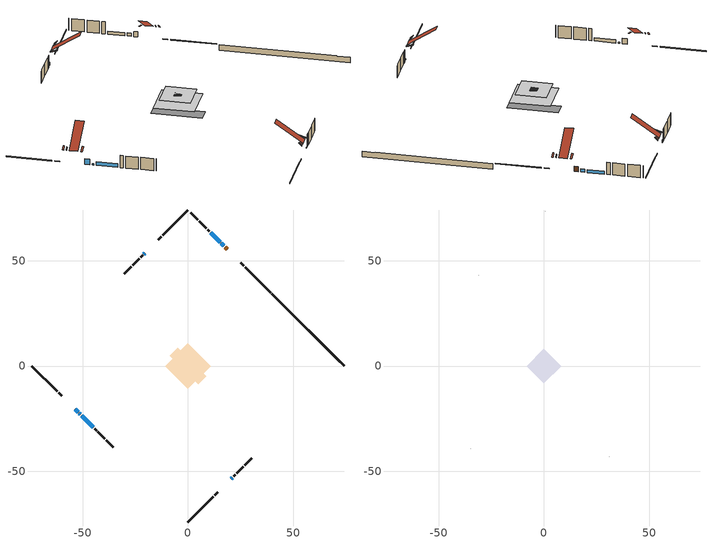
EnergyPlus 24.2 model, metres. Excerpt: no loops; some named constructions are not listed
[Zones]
conditioned space
 floor outside (Floor1 construction): -3.42,0 0,3.42 3.42,0 0,-3.42 z0.51
 floor adiabatic (AdiabaticFloorConstruction): -10.71,0 0,10.71 10.71,0 0,-10.71 z2.95
 floor foundation (Slab1 construction): -8.55,4.89 -4.89,8.55 8.55,-4.89 4.89,-8.55 z-1.82
 wall outside (RimJoist1 construction): 0,-74.12 12.02,-62.1 / -74.12,0 -62.1,-12.02 / 0,74.12 -12.02,62.1 / 39.24,34.88 27.22,46.89 z0.51:0.81
 wall outside (RimJoist3 construction): 12.67,-61.44 14.08,-60.04 / -61.44,-12.67 -60.04,-14.08 / -12.67,61.44 -14.08,60.04 / 26.57,47.55 25.16,48.95 z0.51:0.81
 wall outside (AdiabaticWallConstruction 1): 18.63,55.49 17.61,56.51 z0.51:2.54
 wall outside (AdiabaticWallConstruction): 16.95,57.17 15.87,58.24 / 15.21,58.9 10.77,63.34 / -20.61,53.51 -20.93,53.18 z0.51:1.73; -53.51,-20.61 -52.21,-21.9 z0.51:2.64; -51.56,-22.56 -51.2,-22.91 / 20.61,-53.51 20.96,-53.15 z0.51:1.01; -50.55,-23.57 -44.93,-29.18 z0.51:1.86
 wall outside (Wall1 construction): 21.62,-52.5 22.46,-51.66 / -44.28,-29.84 -43.44,-30.68 / -21.59,52.53 -22.43,51.69 / 10.12,64 9.28,64.84 z0.51:5.39
 wall outside (Wall2 construction): 23.11,-51 26.33,-47.78 / -42.78,-31.33 -39.56,-34.55 / -23.08,51.03 -26.3,47.81 / 8.62,65.49 5.41,68.71 z0.51:5.39
 wall outside (Wall3 construction): 26.99,-47.13 30.38,-43.74 / -38.91,-35.21 -35.52,-38.6 / -26.96,47.16 -30.35,43.77 / 4.75,69.37 1.36,72.76 z0.51:5.39
 wall foundation (FoundationWall1 construction): 39.9,34.22,-1.82 39.9,34.22,0.51 70.69,3.42,0.51 70.69,3.42,0.41 74.12,0,0.41 74.12,0,-1.82
 window (WindowConstruction 3): 16.95,57.17 15.87,58.24 z0.51:1.73
 window (WindowConstruction 1): -53.51,-20.61 -52.21,-21.9 z0.51:2.64
 window (WindowConstruction 2): 15.21,58.9 10.77,63.34 z0.51:1.73
 window (WindowConstruction 5): -51.56,-22.56 -51.2,-22.91 z0.51:1.01
 window (WindowConstruction 6): 20.61,-53.51 20.96,-53.15 z0.51:1.01
 window (WindowConstruction 4): -20.61,53.51 -20.93,53.18 z0.51:1.73
 window (WindowConstruction): -50.55,-23.57 -44.93,-29.18 z0.51:1.86
 door (Door): 18.63,55.49 17.61,56.51 z0.51:2.54
 ceiling adiabatic (AdiabaticFloorConstruction): 0,-10.71 10.71,0 0,10.71 -10.71,0 z2.95
 roof outside (Roof2 construction): 15.91,-58.21,5.39 15.26,-57.56,6.3 15.03,-57.79,6.3 15.68,-58.43,5.39; -58.21,-15.91,5.39 -57.56,-15.26,6.3 -57.79,-15.03,6.3 -58.43,-15.68,5.39; -15.91,58.21,5.39 -15.26,57.56,6.3 -15.03,57.79,6.3 -15.68,58.43,5.39; 23.33,50.78,5.39 22.68,50.14,6.3 22.91,49.91,6.3 23.56,50.56,5.39
attic - vented
 floor to conditioned space (Floor2 construction Reversed): -0.98,0 0,0.98 0.98,0 0,-0.98 z5.39
 floor to conditioned space (Floor3 construction Reversed): -8.18,0 0,8.18 8.18,0 0,-8.18 z5.39
 floor to conditioned space (Floor4 construction Reversed): -1.9,0 0,1.9 1.9,0 0,-1.9 z5.39
 wall outside (Wall4 construction): 31.03,-43.08 31.08,-43.03 / -34.86,-39.25 -34.82,-39.3 / -31,43.11 -31.05,43.06 / 0.7,73.41 0.66,73.46 z0.51:5.39
 roof outside (Roof1 construction): 15.02,-59.09,5.39 14.2,-58.27,6.55 13.91,-58.56,6.55 14.73,-59.38,5.39; -59.09,-15.02,5.39 -58.27,-14.2,6.55 -58.56,-13.91,6.55 -59.38,-14.73,5.39; -15.02,59.09,5.39 -14.2,58.27,6.55 -13.91,58.56,6.55 -14.73,59.38,5.39; 24.22,49.9,5.39 23.39,49.08,6.55 23.68,48.79,6.55 24.51,49.61,5.39
 roof outside (Roof3 construction): 18.81,-55.31,5.39 11.34,-47.84,12.42 9.1,-50.09,12.42 16.57,-57.55,5.39; -55.31,-18.81,5.39 -47.84,-11.34,12.42 -50.09,-9.1,12.42 -57.55,-16.57,5.39; -18.81,55.31,5.39 -11.34,47.84,12.42 -9.1,50.09,12.42 -16.57,57.55,5.39; 20.43,53.68,5.39 12.97,46.22,12.42 15.21,43.98,12.42 22.67,51.44,5.39
 roof outside (Roof4 construction): 19.95,-54.16,5.39 18.1,-52.31,6.26 17.62,-52.8,6.26 19.47,-54.65,5.39; -54.16,-19.95,5.39 -52.31,-18.1,6.26 -52.8,-17.62,6.26 -54.65,-19.47,5.39; -19.95,54.16,5.39 -18.1,52.31,6.26 -17.62,52.8,6.26 -19.47,54.65,5.39; 19.29,54.83,5.39 17.44,52.98,6.26 17.92,52.49,6.26 19.77,54.34,5.39
[Material] Roughness=Rough; Thermal Absorptance=0.9
Name | Thickness {m} | Conductivity {W/m-K} | Density {kg/m3} | Specific Heat {J/kg-K} | Solar Absorptance | Visible Absorptance
ceiling loosefill ins | 0.0846667 | 0.0480833 | 16.02 | 1046.75 | 0.7 | 0.7
ceiling loosefill ins 1 | 0.169333 | 0.0480833 | 16.02 | 1046.75 | 0.7 | 0.7
ceiling stud and cavity | 0.1397 | 0.107649 | 65.682 | 1177.47 | 0.7 | 0.7
ceiling stud and cavity 1 | 0.1397 | 0.131789 | 65.682 | 1177.47 | 0.7 | 0.7
ceiling stud and cavity 2 | 0.1397 | 0.104528 | 65.682 | 1177.47 | 0.7 | 0.7
gypsum board | 0.0127 | 0.160291 | 801 | 837.4 | 0.6 | 0.6
[Construction]
Floor2 construction: ceiling loosefill ins, ceiling stud and cavity, gypsum board
Floor3 construction: ceiling loosefill ins 1, ceiling stud and cavity 1, gypsum board
Floor4 construction: ceiling loosefill ins, ceiling stud and cavity 2, gypsum board
[EnergyManagementSystem:Program]
infil_program: Set p_m = 0.14; Set p_s = 0.22; Set s_m = 270; Set s_s = 370; Set z_m = 9.99744; Set z_s = 5.1779284262787995; Set f_t = (((s_m/z_m)^p_m)*((z_s/s_s)^p_s)); Set Tdiff = tin_s-tout_s; Set dT = @Abs Tdiff; Set c = 0.073; Set Cs = 0.0998; Set Cw = 0.1513; Set n = 0.65; Set sft = (f_t*0.54); Set temp1 = ((c*Cw)*((sft*site_vw_s)^(2*n)))^2; Set Qinf = (((c*Cs*(dT^n))^2)+temp1)^0.5; Set Qinf = (@Max Qinf 0); Set mech_vent_house_fan_sensible_load_act = 0.0; Set mech_vent_house_fan_latent_load_act = 0.0; Set OASupInPb = out_pb_s; Set OASupInTemp = tout_s; Set OASupInW = out_wt_s; Set OASupRho = (@RhoAirFnPbTdbW OASupInPb OASupInTemp OASupInW); Set OASupCp = (@CpAirFnW OASupInW); Set OASupInEnth = (@HFnTdbW OASupInTemp OASupInW); Set ZoneTemp = tin_s; Set ZoneW = win_s; Set ZoneCp = (@CpAirFnW ZoneW); Set ZoneAirEnth = (@HFnTdbW ZoneTemp ZoneW); Set mech_vent_house_fan_cfis_act = 0.0; Set QWHV_cfis_sup = 0.0; Set QWHV_cfis_suppl_sup = 0.0; Set QWHV_cfis_suppl_exh = 0.0; Set Qrange = 0; Set Qbath = 0; Set Qdryer = 0; Set Qdryer = Qdryer + 0.0001 * clothes_dryer_exhaust_0_sch_s; Set QWHV_sup = 0.0; Set QWHV_exh = 0.0094; Set Qsupply = QWHV_sup + QWHV_cfis_sup + QWHV_cfis_suppl_sup; Set Qexhaust = Qrange + Qbath + Qdryer + QWHV_exh + QWHV_cfis_suppl_exh; Set Qfan = (@Max Qexhaust Qsupply); Set Qducts = 0; If Qducts < 0; Set Qsupply = Qsupply - Qducts; Else; Set Qexhaust = Qexhaust + Qducts; EndIf; Set Qfan_with_ducts = (@Max Qexhaust Qsupply); Set Qimb = (@Abs (Qsupply - Qexhaust)); If Qinf + Qimb > 0; Set Qtot = Qfan_with_ducts + (Qinf^2) / (Qinf + Qimb); Else; Set Qtot = Qfan_with_ducts; EndIf; Set Qinf_adj = Qtot - Qfan; Set infil_flow_act = Qinf_adj; Set infil_program_Qinf = Qinf_adj; Set infil_program_Qfan = Qfan; Set Qload = Qfan; Set Effectiveness_Sens = 0.0; Set Effectiveness_Lat = 0.0; Set Fan_MFR = Qload * OASupRho; Set ZoneInEnth = OASupInEnth; Set ZoneInTemp = OASupInTemp; Set FanTotalToCond = Fan_MFR * (ZoneInEnth - ZoneAirEnth); Set FanSensToCond = Fan_MFR * ZoneCp * (ZoneInTemp - ZoneTemp); Set FanLatToCond = FanTotalToCond - FanSensToCond; Set mech_vent_house_fan_sensible_load_act = mech_vent_house_fan_sensible_load_act + FanSensToCond; Set mech_vent_house_fan_latent_load_act = mech_vent_house_fan_latent_load_act + FanLatToCond
natural_vent_program: Set Tin = tin_s; Set Tout = tout_s; Set Wout = out_wt_s; Set Pbar = out_pb_s; Set Phiout = (@RhFnTdbWPb Tout Wout Pbar); Set MaxHR = 0.0115; Set Tnvsp = (htg_sp_s + clg_sp_s) / 2; Set NVavail = natural_vent_s; Set ClgSsnAvail = cool_season; Set Qnv = 0; Set Qwhf = 0; Set whole_house_fan_mix_act = 0; Set whole_house_fan_act = 0; If ((Wout < MaxHR) && (Tin > Tout) && (Tin > Tnvsp) && (ClgSsnAvail > 0)); Set WHF_Flow = 0; Set Adj = (Tin-Tnvsp)/(Tin-Tout); Set Adj = (@Min Adj 1); Set Adj = (@Max Adj 0); If (WHF_Flow > 0); Set Qwhf = WHF_Flow*Adj; Set whole_house_fan_mix_act = WHF_Flow*Adj; Set WHF_W = 0; Set whole_house_fan_act = WHF_W*Adj; ElseIf (NVavail > 0); Set NVArea = 0.0; Set Cs = 0.00019044702661156002; Set Cw = 3.2306002599991517e-05; Set Tdiff = Tin-Tout; Set dT = (@Abs Tdiff); Set Vwind = site_vw_s; Set SGNV = NVArea*Adj*((((Cs*dT)+(Cw*(Vwind^2)))^0.5)/1000); Set MaxNV = 4.554445423219969; Set Qnv = (@Min SGNV MaxNV); EndIf; EndIf; Set natural_vent_flow_act = Qnv; Set whole_house_fan_flow_act = Qwhf; Set natural_vent_program_Qnv = Qnv; Set natural_vent_program_Qwhf = Qwhf
total_airflows_program: Set total_infil_flow_rate = 0; Set total_mechvent_flow_rate = 0; Set total_natvent_flow_rate = 0; Set total_whf_flow_rate = 0; Set total_infil_flow_rate = total_infil_flow_rate + (infil_program_Qinf * 1); Set total_mechvent_flow_rate = total_mechvent_flow_rate + (infil_program_Qfan * 1); Set total_natvent_flow_rate = total_natvent_flow_rate + (natural_vent_program_Qnv * 1); Set total_whf_flow_rate = total_whf_flow_rate + (natural_vent_program_Qwhf * 1)
total_loads_program: Set loads_htg_tot = 0; Set loads_clg_tot = 0; If htg_load_cond > 0; Set loads_htg_tot = loads_htg_tot + (htg_load_cond - clg_load_cond) * 1.0; EndIf; Set loads_htg_tot = (@Max loads_htg_tot 0); If clg_load_cond > 0; Set loads_clg_tot = loads_clg_tot + (clg_load_cond - htg_load_cond) * 1.0; EndIf; Set loads_clg_tot = (@Max loads_clg_tot 0)
unit_heater_supply_fan_disaggregate_program: Set unit_heater_supply_fan_primary_htg = 0; If unit_heater_htg_coil_s > 0; Set unit_heater_supply_fan_primary_htg = unit_heater_supply_fan_s; EndIf
unmet_hours_program: Set htg_unmet_hours = 0; Set clg_unmet_hours = 0; Set unit_htg_unmet_hours = 0; If ((DayOfYear >= 1) && (DayOfYear <= 365)); Set unit_htg_unmet_hours = unit_htg_unmet_hours + conditioned_space_htg_unmet_s; If unit_htg_unmet_hours > htg_unmet_hours; Set htg_unmet_hours = unit_htg_unmet_hours; EndIf; EndIf; Set unit_clg_unmet_hours = 0; If ((DayOfYear >= 1) && (DayOfYear <= 365)); Set unit_clg_unmet_hours = unit_clg_unmet_hours + conditioned_space_clg_unmet_s; If unit_clg_unmet_hours > clg_unmet_hours; Set clg_unmet_hours = unit_clg_unmet_hours; EndIf; EndIf
water_heater_EC_adj: If WarmupFlag == 0; Set dhw_e_cons = water_heater_energy + water_heater_on_cycle_parasitic + water_heater_off_cycle_parasitic; Set water_heater_ec_adj_act = 0.0 * dhw_e_cons / 1; EndIf
[EnergyManagementSystem:ProgramCallingManager]
air_source_heat_pump_supply_fan_disaggregate_program_calling_manager: EndOfSystemTimestepBeforeHVACReporting; air_source_heat_pump_supply_fan_disaggregate_program
component_loads_program_calling_manager: EndOfZoneTimestepAfterZoneReporting; component_loads_program
fridge_schedule_program_calling_manager: BeginZoneTimestepAfterInitHeatBalance; fridge_schedule_program
infil_program_calling_manager: BeginZoneTimestepAfterInitHeatBalance; infil_program
natural_vent_program_calling_manager: BeginZoneTimestepAfterInitHeatBalance; natural_vent_program
total_airflows_program_calling_manager: EndOfZoneTimestepAfterZoneReporting; total_airflows_program
total_loads_program_calling_manager: EndOfZoneTimestepAfterZoneReporting; total_loads_program
unit_heater_supply_fan_disaggregate_program_calling_manager: EndOfSystemTimestepBeforeHVACReporting; unit_heater_supply_fan_disaggregate_program
unmet_hours_program_calling_manager: EndOfZoneTimestepBeforeZoneReporting; unmet_hours_program
water_heater_EC_adj_ProgramManager: EndOfSystemTimestepBeforeHVACReporting; water_heater_EC_adj
[EnergyManagementSystem:OutputVariable] Type of Data in Variable=Summed
Name | EMS Variable | Update Frequency | EMS Program or Subroutine | Units
air source heat pump supply fan disaggregate clg | air_source_heat_pump_supply_fan_clg | SystemTimestep | air_source_heat_pump_supply_fan_disaggregate_program | J
air source heat pump supply fan disaggregate htg backup | air_source_heat_pump_supply_fan_backup_htg | SystemTimestep | air_source_heat_pump_supply_fan_disaggregate_program | J
air source heat pump supply fan disaggregate htg primary | air_source_heat_pump_supply_fan_primary_htg | SystemTimestep | air_source_heat_pump_supply_fan_disaggregate_program | J
unit heater supply fan disaggregate htg primary | unit_heater_supply_fan_primary_htg | SystemTimestep | unit_heater_supply_fan_disaggregate_program | J
loads_htg_tot_peakload_outvar; loads_htg_tot_annual_outvar; Energy Management System Output Variable 1; Energy Management System Output Variable 45 | loads_htg_tot | ZoneTimestep | total_loads_program | J
loads_clg_tot_peakload_outvar; loads_clg_tot_annual_outvar; Energy Management System Output Variable 2; Energy Management System Output Variable 46 | loads_clg_tot | ZoneTimestep | total_loads_program | J
htg_unmet_hours_annual_outvar; Energy Management System Output Variable 3 | htg_unmet_hours | ZoneTimestep | unmet_hours_program | hr
clg_unmet_hours_annual_outvar; Energy Management System Output Variable 4 | clg_unmet_hours | ZoneTimestep | unmet_hours_program | hr
loads_htg_roofs_annual_outvar; Energy Management System Output Variable 5 | loads_htg_roofs | ZoneTimestep | component_loads_program | J
loads_htg_ceilings_annual_outvar; Energy Management System Output Variable 6 | loads_htg_ceilings | ZoneTimestep | component_loads_program | J
loads_htg_walls_annual_outvar; Energy Management System Output Variable 7 | loads_htg_walls | ZoneTimestep | component_loads_program | J
loads_htg_rim_joists_annual_outvar; Energy Management System Output Variable 8 | loads_htg_rim_joists | ZoneTimestep | component_loads_program | J
loads_htg_foundation_walls_annual_outvar; Energy Management System Output Variable 9 | loads_htg_foundation_walls | ZoneTimestep | component_loads_program | J
loads_htg_doors_annual_outvar; Energy Management System Output Variable 10 | loads_htg_doors | ZoneTimestep | component_loads_program | J
loads_htg_windows_conduction_annual_outvar; Energy Management System Output Variable 11 | loads_htg_windows_conduction | ZoneTimestep | component_loads_program | J
loads_htg_windows_solar_annual_outvar; Energy Management System Output Variable 12 | loads_htg_windows_solar | ZoneTimestep | component_loads_program | J
loads_htg_skylights_conduction_annual_outvar; Energy Management System Output Variable 13 | loads_htg_skylights_conduction | ZoneTimestep | component_loads_program | J
loads_htg_skylights_solar_annual_outvar; Energy Management System Output Variable 14 | loads_htg_skylights_solar | ZoneTimestep | component_loads_program | J
loads_htg_floors_annual_outvar; Energy Management System Output Variable 15 | loads_htg_floors | ZoneTimestep | component_loads_program | J
loads_htg_slabs_annual_outvar; Energy Management System Output Variable 16 | loads_htg_slabs | ZoneTimestep | component_loads_program | J
loads_htg_internal_mass_annual_outvar; Energy Management System Output Variable 17 | loads_htg_internal_mass | ZoneTimestep | component_loads_program | J
loads_htg_infil_annual_outvar; Energy Management System Output Variable 18 | loads_htg_infil | ZoneTimestep | component_loads_program | J
loads_htg_natvent_annual_outvar; Energy Management System Output Variable 19 | loads_htg_natvent | ZoneTimestep | component_loads_program | J
loads_htg_mechvent_annual_outvar; Energy Management System Output Variable 20 | loads_htg_mechvent | ZoneTimestep | component_loads_program | J
loads_htg_whf_annual_outvar; Energy Management System Output Variable 21 | loads_htg_whf | ZoneTimestep | component_loads_program | J
loads_htg_ducts_annual_outvar; Energy Management System Output Variable 22 | loads_htg_ducts | ZoneTimestep | component_loads_program | J
loads_htg_intgains_annual_outvar; Energy Management System Output Variable 23 | loads_htg_intgains | ZoneTimestep | component_loads_program | J
loads_htg_lighting_annual_outvar; Energy Management System Output Variable 24 | loads_htg_lighting | ZoneTimestep | component_loads_program | J
loads_clg_roofs_annual_outvar; Energy Management System Output Variable 25 | loads_clg_roofs | ZoneTimestep | component_loads_program | J
loads_clg_ceilings_annual_outvar; Energy Management System Output Variable 26 | loads_clg_ceilings | ZoneTimestep | component_loads_program | J
loads_clg_walls_annual_outvar; Energy Management System Output Variable 27 | loads_clg_walls | ZoneTimestep | component_loads_program | J
loads_clg_rim_joists_annual_outvar; Energy Management System Output Variable 28 | loads_clg_rim_joists | ZoneTimestep | component_loads_program | J
loads_clg_foundation_walls_annual_outvar; Energy Management System Output Variable 29 | loads_clg_foundation_walls | ZoneTimestep | component_loads_program | J
loads_clg_doors_annual_outvar; Energy Management System Output Variable 30 | loads_clg_doors | ZoneTimestep | component_loads_program | J
loads_clg_windows_conduction_annual_outvar; Energy Management System Output Variable 31 | loads_clg_windows_conduction | ZoneTimestep | component_loads_program | J
loads_clg_windows_solar_annual_outvar; Energy Management System Output Variable 32 | loads_clg_windows_solar | ZoneTimestep | component_loads_program | J
loads_clg_skylights_conduction_annual_outvar; Energy Management System Output Variable 33 | loads_clg_skylights_conduction | ZoneTimestep | component_loads_program | J
loads_clg_skylights_solar_annual_outvar; Energy Management System Output Variable 34 | loads_clg_skylights_solar | ZoneTimestep | component_loads_program | J
loads_clg_floors_annual_outvar; Energy Management System Output Variable 35 | loads_clg_floors | ZoneTimestep | component_loads_program | J
loads_clg_slabs_annual_outvar; Energy Management System Output Variable 36 | loads_clg_slabs | ZoneTimestep | component_loads_program | J
loads_clg_internal_mass_annual_outvar; Energy Management System Output Variable 37 | loads_clg_internal_mass | ZoneTimestep | component_loads_program | J
loads_clg_infil_annual_outvar; Energy Management System Output Variable 38 | loads_clg_infil | ZoneTimestep | component_loads_program | J
loads_clg_natvent_annual_outvar; Energy Management System Output Variable 39 | loads_clg_natvent | ZoneTimestep | component_loads_program | J
loads_clg_mechvent_annual_outvar; Energy Management System Output Variable 40 | loads_clg_mechvent | ZoneTimestep | component_loads_program | J
loads_clg_whf_annual_outvar; Energy Management System Output Variable 41 | loads_clg_whf | ZoneTimestep | component_loads_program | J
loads_clg_ducts_annual_outvar; Energy Management System Output Variable 42 | loads_clg_ducts | ZoneTimestep | component_loads_program | J
loads_clg_intgains_annual_outvar; Energy Management System Output Variable 43 | loads_clg_intgains | ZoneTimestep | component_loads_program | J
loads_clg_lighting_annual_outvar; Energy Management System Output Variable 44 | loads_clg_lighting | ZoneTimestep | component_loads_program | J
[Schedule:Day:Interval]
interior lighting schedule day: No, 01:00, 0.108182, 04:00, 0.0901515, 05:00, 0.0991667, 06:00, 0.162273, 07:00, 0.270455, 08:00, 0.342576, 10:00, 0.369621, 11:00, 0.351591, 12:00, 0.333561, 13:00, 0.324545, 14:00, 0.31553, 15:00, 0.333561, 16:00, 0.369621, 17:00, 0.450758, 18:00, 0.585985, 19:00, 0.775303, 20:00, 0.955606, 21:00, 0.991667, 22:00, 0.712197, 23:00, 0.360606, 24:00, 0.162273
interior lighting schedule day 1: No, 01:00, 0.100909, 04:00, 0.0840909, 05:00, 0.0925, 06:00, 0.151364, 07:00, 0.252273, 08:00, 0.319545, 10:00, 0.344773, 11:00, 0.327955, 12:00, 0.311136, 13:00, 0.302727, 14:00, 0.294318, 15:00, 0.311136, 16:00, 0.344773, 17:00, 0.420455, 18:00, 0.546591, 19:00, 0.723182, 20:00, 0.891364, 21:00, 0.925, 22:00, 0.664318, 23:00, 0.336364, 24:00, 0.151364
interior lighting schedule day 2: No, 01:00, 0.0927273, 04:00, 0.0772727, 05:00, 0.085, 06:00, 0.139091, 07:00, 0.231818, 08:00, 0.293636, 10:00, 0.316818, 11:00, 0.301364, 12:00, 0.285909, 13:00, 0.278182, 14:00, 0.270455, 15:00, 0.285909, 16:00, 0.316818, 17:00, 0.386364, 18:00, 0.502273, 19:00, 0.664545, 20:00, 0.819091, 21:00, 0.85, 22:00, 0.610455, 23:00, 0.309091, 24:00, 0.139091
interior lighting schedule day 3: No, 01:00, 0.0845455, 04:00, 0.0704545, 05:00, 0.0775, 06:00, 0.126818, 07:00, 0.211364, 08:00, 0.267727, 10:00, 0.288864, 11:00, 0.274773, 12:00, 0.260682, 13:00, 0.253636, 14:00, 0.246591, 15:00, 0.260682, 16:00, 0.288864, 17:00, 0.352273, 18:00, 0.457955, 19:00, 0.605909, 20:00, 0.746818, 21:00, 0.775, 22:00, 0.556591, 23:00, 0.281818, 24:00, 0.126818
interior lighting schedule day 4: No, 01:00, 0.0763636, 04:00, 0.0636364, 05:00, 0.07, 06:00, 0.114545, 07:00, 0.190909, 08:00, 0.241818, 10:00, 0.260909, 11:00, 0.248182, 12:00, 0.235455, 13:00, 0.229091, 14:00, 0.222727, 15:00, 0.235455, 16:00, 0.260909, 17:00, 0.318182, 18:00, 0.413636, 19:00, 0.547273, 20:00, 0.674545, 21:00, 0.7, 22:00, 0.502727, 23:00, 0.254545, 24:00, 0.114545
interior lighting schedule day 5: No, 01:00, 0.0727273, 04:00, 0.0606061, 05:00, 0.0666667, 06:00, 0.109091, 07:00, 0.181818, 08:00, 0.230303, 10:00, 0.248485, 11:00, 0.236364, 12:00, 0.224242, 13:00, 0.218182, 14:00, 0.212121, 15:00, 0.224242, 16:00, 0.248485, 17:00, 0.30303, 18:00, 0.393939, 19:00, 0.521212, 20:00, 0.642424, 21:00, 0.666667, 22:00, 0.478788, 23:00, 0.242424, 24:00, 0.109091
interior lighting schedule day 6: No, 01:00, 0.0745455, 04:00, 0.0621212, 05:00, 0.0683333, 06:00, 0.111818, 07:00, 0.186364, 08:00, 0.236061, 10:00, 0.254697, 11:00, 0.242273, 12:00, 0.229848, 13:00, 0.223636, 14:00, 0.217424, 15:00, 0.229848, 16:00, 0.254697, 17:00, 0.310606, 18:00, 0.403788, 19:00, 0.534242, 20:00, 0.658485, 21:00, 0.683333, 22:00, 0.490758, 23:00, 0.248485, 24:00, 0.111818
interior lighting schedule day 7: No, 01:00, 0.08, 04:00, 0.0666667, 05:00, 0.0733333, 06:00, 0.12, 07:00, 0.2, 08:00, 0.253333, 10:00, 0.273333, 11:00, 0.26, 12:00, 0.246667, 13:00, 0.24, 14:00, 0.233333, 15:00, 0.246667, 16:00, 0.273333, 17:00, 0.333333, 18:00, 0.433333, 19:00, 0.573333, 20:00, 0.706667, 21:00, 0.733333, 22:00, 0.526667, 23:00, 0.266667, 24:00, 0.12
interior lighting schedule day 8: No, 01:00, 0.0890909, 04:00, 0.0742424, 05:00, 0.0816667, 06:00, 0.133636, 07:00, 0.222727, 08:00, 0.282121, 10:00, 0.304394, 11:00, 0.289545, 12:00, 0.274697, 13:00, 0.267273, 14:00, 0.259848, 15:00, 0.274697, 16:00, 0.304394, 17:00, 0.371212, 18:00, 0.482576, 19:00, 0.638485, 20:00, 0.78697, 21:00, 0.816667, 22:00, 0.586515, 23:00, 0.29697, 24:00, 0.133636
interior lighting schedule day 9: No, 01:00, 0.0972727, 04:00, 0.0810606, 05:00, 0.0891667, 06:00, 0.145909, 07:00, 0.243182, 08:00, 0.30803, 10:00, 0.332348, 11:00, 0.316136, 12:00, 0.299924, 13:00, 0.291818, 14:00, 0.283712, 15:00, 0.299924, 16:00, 0.332348, 17:00, 0.405303, 18:00, 0.526894, 19:00, 0.697121, 20:00, 0.859242, 21:00, 0.891667, 22:00, 0.640379, 23:00, 0.324242, 24:00, 0.145909
interior lighting schedule day 10: No, 01:00, 0.105455, 04:00, 0.0878788, 05:00, 0.0966667, 06:00, 0.158182, 07:00, 0.263636, 08:00, 0.333939, 10:00, 0.360303, 11:00, 0.342727, 12:00, 0.325152, 13:00, 0.316364, 14:00, 0.307576, 15:00, 0.325152, 16:00, 0.360303, 17:00, 0.439394, 18:00, 0.571212, 19:00, 0.755758, 20:00, 0.931515, 21:00, 0.966667, 22:00, 0.694242, 23:00, 0.351515, 24:00, 0.158182
interior lighting schedule day 11: No, 01:00, 0.109091, 04:00, 0.0909091, 05:00, 0.1, 06:00, 0.163636, 07:00, 0.272727, 08:00, 0.345455, 10:00, 0.372727, 11:00, 0.354545, 12:00, 0.336364, 13:00, 0.327273, 14:00, 0.318182, 15:00, 0.336364, 16:00, 0.372727, 17:00, 0.454545, 18:00, 0.590909, 19:00, 0.781818, 20:00, 0.963636, 21:00, 1, 22:00, 0.718182, 23:00, 0.363636, 24:00, 0.163636
interior lighting schedule default day; occupants schedule default day; clothes dryer schedule default day; cooking range schedule default day; misc plug loads schedule default day; general water use schedule default day; clothes dryer exhaust 0 schedule default day; cooling season schedule day; cooling season schedule day 2; cooling season schedule default day; exterior lighting schedule default day; natural vent schedule default day: No, 24:00, 0
occupants schedule day: No, 05:00, 0.426829, 06:00, 0.719512, 07:00, 1, 08:00, 0.670732, 09:00, 0.329268, 14:00, 0.170732, 15:00, 0.231707, 16:00, 0.329268, 17:00, 0.5, 18:00, 0.670732, 19:00, 0.829268, 21:00, 1, 22:00, 0.853659, 23:00, 0.646341, 24:00, 0.426829
clothes dryer schedule day; clothes dryer exhaust 0 schedule day: No, 01:00, 0.123457, 02:00, 0.0740741, 03:00, 0.0493827, 04:00, 0.0246914, 05:00, 0.0493827, 06:00, 0.0740741, 07:00, 0.197531, 08:00, 0.395062, 09:00, 0.592593, 10:00, 0.839506, 11:00, 0.962963, 12:00, 1, 13:00, 0.91358, 14:00, 0.82716, 15:00, 0.716049, 16:00, 0.753086, 17:00, 0.679012, 18:00, 0.666667, 20:00, 0.62963, 21:00, 0.641975, 22:00, 0.666667, 23:00, 0.54321, 24:00, 0.296296
cooking range schedule day: No, 05:00, 0.0597015, 06:00, 0.11194, 07:00, 0.171642, 08:00, 0.291045, 11:00, 0.343284, 12:00, 0.402985, 13:00, 0.462687, 14:00, 0.343284, 15:00, 0.291045, 16:00, 0.402985, 17:00, 0.567164, 18:00, 1, 19:00, 0.850746, 20:00, 0.432836, 21:00, 0.291045, 22:00, 0.231343, 23:00, 0.171642, 24:00, 0.11194
misc plug loads schedule day: No, 06:00, 0.705882, 07:00, 0.745098, 08:00, 0.803922, 15:00, 0.823529, 16:00, 0.862745, 17:00, 0.921569, 18:00, 0.980392, 19:00, 1, 20:00, 0.980392, 21:00, 0.941176, 22:00, 0.862745, 23:00, 0.784314, 24:00, 0.72549
general water use schedule day: No, 01:00, 0.315068, 03:00, 0.287671, 04:00, 0.342466, 05:00, 0.369863, 06:00, 0.520548, 07:00, 0.60274, 08:00, 0.534247, 10:00, 0.506849, 11:00, 0.465753, 14:00, 0.479452, 15:00, 0.534247, 16:00, 0.589041, 17:00, 0.69863, 18:00, 0.876712, 19:00, 0.890411, 20:00, 0.986301, 21:00, 1, 22:00, 0.863014, 23:00, 0.616438, 24:00, 0.465753
cooling season schedule day 1: No, 24:00, 1
exterior lighting schedule day: No, 01:00, 0.566667, 03:00, 0.524167, 05:00, 0.495833, 06:00, 0.5525, 07:00, 0.623333, 08:00, 0.580833, 09:00, 0.439167, 10:00, 0.354167, 12:00, 0.34, 13:00, 0.354167, 14:00, 0.396667, 15:00, 0.425, 16:00, 0.495833, 17:00, 0.623333, 18:00, 0.793333, 19:00, 0.906667, 20:00, 0.963333, 21:00, 0.991667, 22:00, 0.920833, 23:00, 0.793333, 24:00, 0.665833
exterior lighting schedule day 1: No, 01:00, 0.528571, 03:00, 0.488929, 05:00, 0.4625, 06:00, 0.515357, 07:00, 0.581429, 08:00, 0.541786, 09:00, 0.409643, 10:00, 0.330357, 12:00, 0.317143, 13:00, 0.330357, 14:00, 0.37, 15:00, 0.396429, 16:00, 0.4625, 17:00, 0.581429, 18:00, 0.74, 19:00, 0.845714, 20:00, 0.898571, 21:00, 0.925, 22:00, 0.858929, 23:00, 0.74, 24:00, 0.621071
exterior lighting schedule day 10: No, 01:00, 0.552381, 03:00, 0.510952, 05:00, 0.483333, 06:00, 0.538571, 07:00, 0.607619, 08:00, 0.56619, 09:00, 0.428095, 10:00, 0.345238, 12:00, 0.331429, 13:00, 0.345238, 14:00, 0.386667, 15:00, 0.414286, 16:00, 0.483333, 17:00, 0.607619, 18:00, 0.773333, 19:00, 0.88381, 20:00, 0.939048, 21:00, 0.966667, 22:00, 0.897619, 23:00, 0.773333, 24:00, 0.649048
exterior lighting schedule day 11: No, 01:00, 0.571429, 03:00, 0.528571, 05:00, 0.5, 06:00, 0.557143, 07:00, 0.628571, 08:00, 0.585714, 09:00, 0.442857, 10:00, 0.357143, 12:00, 0.342857, 13:00, 0.357143, 14:00, 0.4, 15:00, 0.428571, 16:00, 0.5, 17:00, 0.628571, 18:00, 0.8, 19:00, 0.914286, 20:00, 0.971429, 21:00, 1, 22:00, 0.928571, 23:00, 0.8, 24:00, 0.671429
exterior lighting schedule day 2: No, 01:00, 0.485714, 03:00, 0.449286, 05:00, 0.425, 06:00, 0.473571, 07:00, 0.534286, 08:00, 0.497857, 09:00, 0.376429, 10:00, 0.303571, 12:00, 0.291429, 13:00, 0.303571, 14:00, 0.34, 15:00, 0.364286, 16:00, 0.425, 17:00, 0.534286, 18:00, 0.68, 19:00, 0.777143, 20:00, 0.825714, 21:00, 0.85, 22:00, 0.789286, 23:00, 0.68, 24:00, 0.570714
exterior lighting schedule day 3: No, 01:00, 0.442857, 03:00, 0.409643, 05:00, 0.3875, 06:00, 0.431786, 07:00, 0.487143, 08:00, 0.453929, 09:00, 0.343214, 10:00, 0.276786, 12:00, 0.265714, 13:00, 0.276786, 14:00, 0.31, 15:00, 0.332143, 16:00, 0.3875, 17:00, 0.487143, 18:00, 0.62, 19:00, 0.708571, 20:00, 0.752857, 21:00, 0.775, 22:00, 0.719643, 23:00, 0.62, 24:00, 0.520357
exterior lighting schedule day 4: No, 01:00, 0.4, 03:00, 0.37, 05:00, 0.35, 06:00, 0.39, 07:00, 0.44, 08:00, 0.41, 09:00, 0.31, 10:00, 0.25, 12:00, 0.24, 13:00, 0.25, 14:00, 0.28, 15:00, 0.3, 16:00, 0.35, 17:00, 0.44, 18:00, 0.56, 19:00, 0.64, 20:00, 0.68, 21:00, 0.7, 22:00, 0.65, 23:00, 0.56, 24:00, 0.47
exterior lighting schedule day 5: No, 01:00, 0.380952, 03:00, 0.352381, 05:00, 0.333333, 06:00, 0.371429, 07:00, 0.419048, 08:00, 0.390476, 09:00, 0.295238, 10:00, 0.238095, 12:00, 0.228571, 13:00, 0.238095, 14:00, 0.266667, 15:00, 0.285714, 16:00, 0.333333, 17:00, 0.419048, 18:00, 0.533333, 19:00, 0.609524, 20:00, 0.647619, 21:00, 0.666667, 22:00, 0.619048, 23:00, 0.533333, 24:00, 0.447619
exterior lighting schedule day 6: No, 01:00, 0.390476, 03:00, 0.36119, 05:00, 0.341667, 06:00, 0.380714, 07:00, 0.429524, 08:00, 0.400238, 09:00, 0.302619, 10:00, 0.244048, 12:00, 0.234286, 13:00, 0.244048, 14:00, 0.273333, 15:00, 0.292857, 16:00, 0.341667, 17:00, 0.429524, 18:00, 0.546667, 19:00, 0.624762, 20:00, 0.66381, 21:00, 0.683333, 22:00, 0.634524, 23:00, 0.546667, 24:00, 0.45881
exterior lighting schedule day 7: No, 01:00, 0.419048, 03:00, 0.387619, 05:00, 0.366667, 06:00, 0.408571, 07:00, 0.460952, 08:00, 0.429524, 09:00, 0.324762, 10:00, 0.261905, 12:00, 0.251429, 13:00, 0.261905, 14:00, 0.293333, 15:00, 0.314286, 16:00, 0.366667, 17:00, 0.460952, 18:00, 0.586667, 19:00, 0.670476, 20:00, 0.712381, 21:00, 0.733333, 22:00, 0.680952, 23:00, 0.586667, 24:00, 0.492381
exterior lighting schedule day 8: No, 01:00, 0.466667, 03:00, 0.431667, 05:00, 0.408333, 06:00, 0.455, 07:00, 0.513333, 08:00, 0.478333, 09:00, 0.361667, 10:00, 0.291667, 12:00, 0.28, 13:00, 0.291667, 14:00, 0.326667, 15:00, 0.35, 16:00, 0.408333, 17:00, 0.513333, 18:00, 0.653333, 19:00, 0.746667, 20:00, 0.793333, 21:00, 0.816667, 22:00, 0.758333, 23:00, 0.653333, 24:00, 0.548333
exterior lighting schedule day 9: No, 01:00, 0.509524, 03:00, 0.47131, 05:00, 0.445833, 06:00, 0.496786, 07:00, 0.560476, 08:00, 0.522262, 09:00, 0.394881, 10:00, 0.318452, 12:00, 0.305714, 13:00, 0.318452, 14:00, 0.356667, 15:00, 0.382143, 16:00, 0.445833, 17:00, 0.560476, 18:00, 0.713333, 19:00, 0.815238, 20:00, 0.86619, 21:00, 0.891667, 22:00, 0.827976, 23:00, 0.713333, 24:00, 0.59869
[Schedule:Week:Daily]
clothes dryer exhaust 0 schedule Week Rule - Jan1-Dec31: clothes dryer exhaust 0 schedule day, clothes dryer exhaust 0 schedule day, clothes dryer exhaust 0 schedule day, clothes dryer exhaust 0 schedule day, clothes dryer exhaust 0 schedule day, clothes dryer exhaust 0 schedule day, clothes dryer exhaust 0 schedule day, clothes dryer exhaust 0 schedule default day, clothes dryer exhaust 0 schedule default day, clothes dryer exhaust 0 schedule default day, clothes dryer exhaust 0 schedule default day, clothes dryer exhaust 0 schedule default day
cooling season schedule Week Rule - Jan1-May26: cooling season schedule day, cooling season schedule day, cooling season schedule day, cooling season schedule day, cooling season schedule day, cooling season schedule day, cooling season schedule day, cooling season schedule default day, cooling season schedule default day, cooling season schedule default day, cooling season schedule default day, cooling season schedule default day
cooling season schedule Week Rule - May27-Jun2: cooling season schedule day, cooling season schedule day, cooling season schedule day, cooling season schedule day, cooling season schedule day, cooling season schedule day 1, cooling season schedule day 1, cooling season schedule default day, cooling season schedule default day, cooling season schedule default day, cooling season schedule default day, cooling season schedule default day
cooling season schedule Week Rule - Jun3-Sep29: cooling season schedule day 1, cooling season schedule day 1, cooling season schedule day 1, cooling season schedule day 1, cooling season schedule day 1, cooling season schedule day 1, cooling season schedule day 1, cooling season schedule default day, cooling season schedule default day, cooling season schedule default day, cooling season schedule default day, cooling season schedule default day
cooling season schedule Week Rule - Sep30-Oct6: cooling season schedule day 1, cooling season schedule day 2, cooling season schedule day 2, cooling season schedule day 2, cooling season schedule day 2, cooling season schedule day 2, cooling season schedule day 2, cooling season schedule default day, cooling season schedule default day, cooling season schedule default day, cooling season schedule default day, cooling season schedule default day
cooling season schedule Week Rule - Oct7-Dec31: cooling season schedule day 2, cooling season schedule day 2, cooling season schedule day 2, cooling season schedule day 2, cooling season schedule day 2, cooling season schedule day 2, cooling season schedule day 2, cooling season schedule default day, cooling season schedule default day, cooling season schedule default day, cooling season schedule default day, cooling season schedule default day
exterior lighting schedule Week Rule - Oct28-Nov3: exterior lighting schedule day 9, exterior lighting schedule day 9, exterior lighting schedule day 9, exterior lighting schedule day 9, exterior lighting schedule day 10, exterior lighting schedule day 10, exterior lighting schedule day 10, exterior lighting schedule default day, exterior lighting schedule default day, exterior lighting schedule default day, exterior lighting schedule default day, exterior lighting schedule default day
exterior lighting schedule Week Rule - Nov4-Nov24: exterior lighting schedule day 10, exterior lighting schedule day 10, exterior lighting schedule day 10, exterior lighting schedule day 10, exterior lighting schedule day 10, exterior lighting schedule day 10, exterior lighting schedule day 10, exterior lighting schedule default day, exterior lighting schedule default day, exterior lighting schedule default day, exterior lighting schedule default day, exterior lighting schedule default day
exterior lighting schedule Week Rule - Nov25-Dec1: exterior lighting schedule day 10, exterior lighting schedule day 10, exterior lighting schedule day 10, exterior lighting schedule day 10, exterior lighting schedule day 10, exterior lighting schedule day 10, exterior lighting schedule day 11, exterior lighting schedule default day, exterior lighting schedule default day, exterior lighting schedule default day, exterior lighting schedule default day, exterior lighting schedule default day
exterior lighting schedule Week Rule - Dec2-Dec31: exterior lighting schedule day 11, exterior lighting schedule day 11, exterior lighting schedule day 11, exterior lighting schedule day 11, exterior lighting schedule day 11, exterior lighting schedule day 11, exterior lighting schedule day 11, exterior lighting schedule default day, exterior lighting schedule default day, exterior lighting schedule default day, exterior lighting schedule default day, exterior lighting schedule default day
natural vent schedule Week Rule - Jan1-Dec31: natural vent schedule default day, natural vent schedule default day, natural vent schedule default day, natural vent schedule default day, natural vent schedule default day, natural vent schedule default day, natural vent schedule default day, natural vent schedule default day, natural vent schedule default day, natural vent schedule default day, natural vent schedule default day, natural vent schedule default day
[Schedule:Year]
clothes dryer exhaust 0 schedule: clothes dryer exhaust 0 schedule Week Rule - Jan1-Dec31, 1, 1, 12, 31
cooling season schedule: cooling season schedule Week Rule - Jan1-May26, 1, 1, 5, 26, cooling season schedule Week Rule - May27-Jun2, 5, 27, 6, 2, cooling season schedule Week Rule - Jun3-Sep29, 6, 3, 9, 29, cooling season schedule Week Rule - Sep30-Oct6, 9, 30, 10, 6, cooling season schedule Week Rule - Oct7-Dec31, 10, 7, 12, 31
natural vent schedule: natural vent schedule Week Rule - Jan1-Dec31, 1, 1, 12, 31
